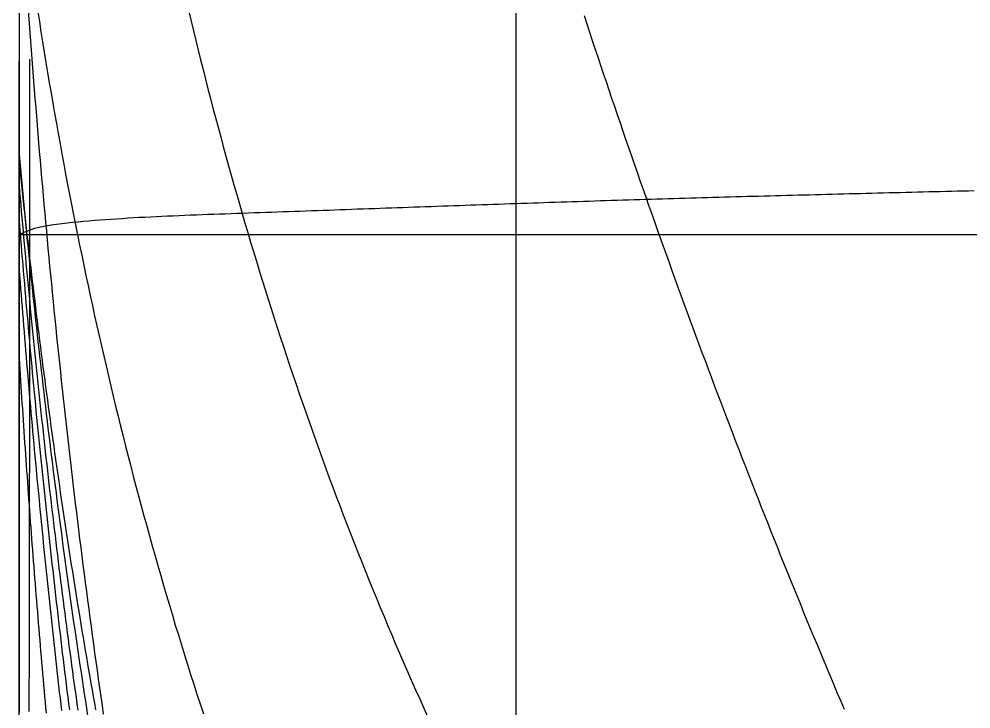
# Model space of a CAD drawing. Extents: x 3 to 181, y 2 to 128.
# Drawn here: x 80.67 to 86.16, y 90.25 to 94.24 of the extents above; entities that cross this region are included whole.
import ezdxf

# ---------------------------------------------------------------- set-up
doc = ezdxf.new("R2010")
doc.units = 0
doc.linetypes.add('ACAD_ISO02W100', pattern=[15, 12, -3])
doc.layers.get('0').update_dxf_attribs({"linetype": 'CONTINUOUS'})

msp = doc.modelspace()

# ---------------------------------------------------------------- linework, layer by layer
for p, q in [((83.5357, 80.4193), (83.5357, 95.6918)), ((80.6682, 89.4914), (80.6682, 93.9926))]:
    msp.add_line(p, q)
at = {"linetype": 'ACAD_ISO02W100'}
msp.add_line((80.6671, 92.9926), (92.1377, 92.9926), dxfattribs=at)
for points in [[(80.7204, 94.2855, 0), (80.7241, 94.2345, 0), (80.7278, 94.1836, 0), (80.7315, 94.1326, 0), (80.7353, 94.0817, 0), (80.7392, 94.0308, 0), (80.743, 93.9799, 0), (80.747, 93.9289, 0), (80.7509, 93.878, 0), (80.7549, 93.8271, 0), (80.759, 93.7762, 0), (80.763, 93.7253, 0), (80.7672, 93.6744, 0), (80.7713, 93.6235, 0), (80.7755, 93.5726, 0), (80.7798, 93.5217, 0), (80.7841, 93.4708, 0), (80.7884, 93.4199, 0), (80.7928, 93.3691, 0), (80.7972, 93.3182, 0), (80.8016, 93.2673, 0), (80.8061, 93.2165, 0), (80.8107, 93.1656, 0), (80.8153, 93.1147, 0), (80.8199, 93.0639, 0), (80.8246, 93.0131, 0), (80.8293, 92.9622, 0), (80.8341, 92.9114, 0), (80.8389, 92.8605, 0), (80.8437, 92.8097, 0), (80.8486, 92.7589, 0), (80.8536, 92.7081, 0), (80.8585, 92.6573, 0), (80.8636, 92.6065, 0), (80.8686, 92.5557, 0), (80.8738, 92.5049, 0), (80.8789, 92.4541, 0), (80.8841, 92.4033, 0), (80.8894, 92.3525, 0), (80.8947, 92.3017, 0), (80.9, 92.2509, 0), (80.9054, 92.2002, 0), (80.9109, 92.1494, 0), (80.9164, 92.0987, 0), (80.9219, 92.0479, 0), (80.9275, 91.9972, 0), (80.9331, 91.9464, 0), (80.9388, 91.8957, 0), (80.9445, 91.8449, 0), (80.9502, 91.7942, 0), (80.956, 91.7435, 0), (80.9619, 91.6928, 0), (80.9678, 91.642, 0), (80.9738, 91.5913, 0), (80.9798, 91.5406, 0), (80.9858, 91.4899, 0), (80.9919, 91.4392, 0), (80.9981, 91.3885, 0), (81.0043, 91.3379, 0), (81.0105, 91.2872, 0), (81.0168, 91.2365, 0), (81.0231, 91.1858, 0), (81.0295, 91.1352, 0), (81.036, 91.0845, 0), (81.0425, 91.0338, 0), (81.049, 90.9832, 0), (81.0556, 90.9326, 0), (81.0622, 90.8819, 0), (81.0689, 90.8313, 0), (81.0757, 90.7807, 0), (81.0825, 90.73, 0), (81.0893, 90.6794, 0), (81.0962, 90.6288, 0), (81.1031, 90.5782, 0), (81.1101, 90.5276, 0), (81.1172, 90.477, 0), (81.1243, 90.4264, 0), (81.1314, 90.3758, 0), (81.1386, 90.3252, 0), (81.1459, 90.2747, 0), (81.1532, 90.2241, 0)], [(80.667, 94.2701, 0), (80.667, 94.235, 0), (80.667, 94.2, 0), (80.667, 94.1651, 0), (80.6671, 94.1304, 0), (80.6671, 94.0959, 0), (80.6671, 94.0615, 0), (80.6671, 94.0273, 0), (80.6671, 93.9933, 0), (80.6671, 93.9594, 0), (80.6671, 93.9256, 0), (80.6671, 93.8921, 0), (80.6671, 93.8586, 0), (80.6671, 93.8253, 0), (80.6671, 93.7922, 0), (80.6671, 93.7592, 0), (80.6671, 93.7264, 0), (80.6671, 93.6937, 0), (80.6671, 93.6612, 0), (80.6671, 93.6288, 0), (80.6671, 93.5965, 0), (80.6671, 93.5645, 0), (80.6671, 93.5325, 0), (80.6671, 93.5007, 0), (80.6672, 93.469, 0), (80.6672, 93.4375, 0), (80.6672, 93.4061, 0), (80.6672, 93.3749, 0), (80.6672, 93.3438, 0), (80.6672, 93.3128, 0), (80.6672, 93.282, 0), (80.6672, 93.2513, 0), (80.6672, 93.2208, 0), (80.6672, 93.1904, 0), (80.6672, 93.1601, 0), (80.6672, 93.1299, 0), (80.6672, 93.0999, 0), (80.6672, 93.07, 0), (80.6672, 93.0403, 0), (80.6672, 93.0107, 0), (80.6672, 92.9812, 0), (80.6672, 92.9518, 0), (80.6673, 92.9226, 0), (80.6673, 92.8935, 0), (80.6673, 92.8645, 0), (80.6673, 92.8356, 0), (80.6673, 92.8069, 0), (80.6673, 92.7783, 0), (80.6673, 92.7498, 0), (80.6673, 92.7215, 0), (80.6673, 92.6932, 0), (80.6673, 92.6651, 0), (80.6673, 92.6371, 0), (80.6673, 92.6092, 0), (80.6673, 92.5815, 0), (80.6673, 92.5538, 0), (80.6673, 92.5263, 0), (80.6673, 92.4989, 0), (80.6674, 92.4716, 0), (80.6674, 92.4444, 0), (80.6674, 92.4173, 0), (80.6674, 92.3903, 0), (80.6674, 92.3635, 0), (80.6674, 92.3367, 0), (80.6674, 92.3101, 0), (80.6674, 92.2836, 0), (80.6674, 92.2572, 0), (80.6674, 92.2308, 0), (80.6674, 92.2046, 0), (80.6674, 92.1785, 0), (80.6674, 92.1525, 0), (80.6674, 92.1266, 0), (80.6674, 92.1009, 0), (80.6674, 92.0752, 0), (80.6675, 92.0496, 0), (80.6675, 92.0241, 0), (80.6675, 91.9987, 0), (80.6675, 91.9734, 0), (80.6675, 91.9482, 0), (80.6675, 91.9231, 0), (80.6675, 91.8981, 0), (80.6675, 91.8732, 0), (80.6675, 91.8484, 0), (80.6675, 91.8237, 0), (80.6675, 91.7991, 0), (80.6675, 91.7745, 0), (80.6675, 91.7501, 0), (80.6675, 91.7257, 0), (80.6676, 91.7015, 0), (80.6676, 91.6773, 0), (80.6676, 91.6532, 0), (80.6676, 91.6292, 0), (80.6676, 91.6053, 0), (80.6676, 91.5815, 0), (80.6676, 91.5577, 0), (80.6676, 91.534, 0), (80.6676, 91.5105, 0), (80.6676, 91.487, 0), (80.6676, 91.4635, 0), (80.6676, 91.4402, 0), (80.6676, 91.4169, 0), (80.6676, 91.3937, 0), (80.6677, 91.3706, 0), (80.6677, 91.3476, 0), (80.6677, 91.3247, 0), (80.6677, 91.3018, 0), (80.6677, 91.279, 0), (80.6677, 91.2562, 0), (80.6677, 91.2336, 0), (80.6677, 91.211, 0), (80.6677, 91.1885, 0), (80.6677, 91.166, 0), (80.6677, 91.1436, 0), (80.6677, 91.1213, 0), (80.6677, 91.0991, 0), (80.6678, 91.0769, 0), (80.6678, 91.0548, 0), (80.6678, 91.0327, 0), (80.6678, 91.0107, 0), (80.6678, 90.9888, 0), (80.6678, 90.967, 0), (80.6678, 90.9452, 0), (80.6678, 90.9234, 0), (80.6678, 90.9017, 0), (80.6678, 90.8801, 0), (80.6678, 90.8585, 0), (80.6678, 90.837, 0), (80.6678, 90.8156, 0), (80.6679, 90.7942, 0), (80.6679, 90.7729, 0), (80.6679, 90.7516, 0), (80.6679, 90.7303, 0), (80.6679, 90.7091, 0), (80.6679, 90.688, 0), (80.6679, 90.6669, 0), (80.6679, 90.6459, 0), (80.6679, 90.6249, 0), (80.6679, 90.604, 0), (80.6679, 90.5831, 0), (80.6679, 90.5622, 0), (80.668, 90.5415, 0), (80.668, 90.5207, 0), (80.668, 90.5, 0), (80.668, 90.4793, 0), (80.668, 90.4587, 0), (80.668, 90.4381, 0), (80.668, 90.4176, 0), (80.668, 90.3971, 0), (80.668, 90.3766, 0), (80.668, 90.3562, 0), (80.668, 90.3358, 0), (80.6681, 90.3154, 0), (80.6681, 90.2951, 0), (80.6681, 90.2748, 0), (80.6681, 90.2545, 0), (80.6681, 90.2343, 0)], [(80.7753, 94.2802, 0), (80.7844, 94.2213, 0), (80.7937, 94.1623, 0), (80.8031, 94.1034, 0), (80.8126, 94.0445, 0), (80.8222, 93.9857, 0), (80.832, 93.9268, 0), (80.8418, 93.868, 0), (80.8518, 93.8093, 0), (80.8619, 93.7505, 0), (80.8721, 93.6918, 0), (80.8825, 93.6331, 0), (80.893, 93.5744, 0), (80.9036, 93.5158, 0), (80.9143, 93.4572, 0), (80.9252, 93.3986, 0), (80.9361, 93.3401, 0), (80.9472, 93.2816, 0), (80.9585, 93.2231, 0), (80.9698, 93.1647, 0), (80.9813, 93.1062, 0), (80.9929, 93.0478, 0), (81.0047, 92.9895, 0), (81.0165, 92.9311, 0), (81.0285, 92.8728, 0), (81.0407, 92.8146, 0), (81.0529, 92.7563, 0), (81.0653, 92.6981, 0), (81.0779, 92.6399, 0), (81.0905, 92.5818, 0), (81.1033, 92.5237, 0), (81.1163, 92.4656, 0), (81.1293, 92.4075, 0), (81.1425, 92.3495, 0), (81.1559, 92.2915, 0), (81.1693, 92.2335, 0), (81.1829, 92.1756, 0), (81.1967, 92.1177, 0), (81.2106, 92.0599, 0), (81.2246, 92.002, 0), (81.2388, 91.9442, 0), (81.2531, 91.8865, 0), (81.2675, 91.8287, 0), (81.2821, 91.771, 0), (81.2968, 91.7133, 0), (81.3117, 91.6557, 0), (81.3267, 91.5981, 0), (81.3418, 91.5405, 0), (81.3571, 91.483, 0), (81.3725, 91.4255, 0), (81.3881, 91.368, 0), (81.4038, 91.3106, 0), (81.4197, 91.2532, 0), (81.4357, 91.1958, 0), (81.4519, 91.1385, 0), (81.4682, 91.0812, 0), (81.4846, 91.0239, 0), (81.5012, 90.9667, 0), (81.518, 90.9095, 0), (81.5349, 90.8523, 0), (81.5519, 90.7952, 0), (81.5691, 90.7381, 0), (81.5865, 90.6811, 0), (81.604, 90.624, 0), (81.6216, 90.5671, 0), (81.6394, 90.5101, 0), (81.6574, 90.4532, 0), (81.6755, 90.3963, 0), (81.6938, 90.3395, 0), (81.7122, 90.2827, 0), (81.7308, 90.2259, 0)], [(81.6464, 94.2803, 0), (81.6599, 94.2243, 0), (81.6735, 94.1684, 0), (81.6872, 94.1124, 0), (81.701, 94.0566, 0), (81.7149, 94.0008, 0), (81.729, 93.945, 0), (81.7432, 93.8893, 0), (81.7575, 93.8336, 0), (81.7719, 93.7779, 0), (81.7865, 93.7223, 0), (81.8012, 93.6667, 0), (81.816, 93.6112, 0), (81.831, 93.5557, 0), (81.846, 93.5003, 0), (81.8612, 93.4449, 0), (81.8766, 93.3895, 0), (81.892, 93.3342, 0), (81.9076, 93.279, 0), (81.9233, 93.2237, 0), (81.9392, 93.1686, 0), (81.9551, 93.1134, 0), (81.9712, 93.0583, 0), (81.9875, 93.0033, 0), (82.0039, 92.9483, 0), (82.0204, 92.8933, 0), (82.037, 92.8384, 0), (82.0538, 92.7836, 0), (82.0707, 92.7287, 0), (82.0877, 92.674, 0), (82.1049, 92.6192, 0), (82.1222, 92.5645, 0), (82.1397, 92.5099, 0), (82.1573, 92.4553, 0), (82.175, 92.4008, 0), (82.1929, 92.3463, 0), (82.2109, 92.2918, 0), (82.229, 92.2374, 0), (82.2473, 92.1831, 0), (82.2657, 92.1288, 0), (82.2843, 92.0745, 0), (82.303, 92.0203, 0), (82.3218, 91.9661, 0), (82.3408, 91.912, 0), (82.36, 91.8579, 0), (82.3792, 91.8039, 0), (82.3987, 91.7499, 0), (82.4182, 91.696, 0), (82.4379, 91.6422, 0), (82.4578, 91.5883, 0), (82.4778, 91.5346, 0), (82.498, 91.4808, 0), (82.5183, 91.4272, 0), (82.5387, 91.3735, 0), (82.5593, 91.32, 0), (82.5801, 91.2664, 0), (82.601, 91.213, 0), (82.622, 91.1595, 0), (82.6432, 91.1062, 0), (82.6645, 91.0528, 0), (82.686, 90.9996, 0), (82.7077, 90.9463, 0), (82.7295, 90.8932, 0), (82.7515, 90.8401, 0), (82.7736, 90.787, 0), (82.7958, 90.734, 0), (82.8183, 90.681, 0), (82.8408, 90.6281, 0), (82.8636, 90.5753, 0), (82.8865, 90.5225, 0), (82.9095, 90.4697, 0), (82.9327, 90.417, 0), (82.9561, 90.3644, 0), (82.9796, 90.3118, 0), (83.0033, 90.2593, 0), (83.0271, 90.2068, 0)], [(83.928, 94.256, 0), (83.9437, 94.2083, 0), (83.9595, 94.1606, 0), (83.9753, 94.113, 0), (83.9911, 94.0653, 0), (84.007, 94.0177, 0), (84.023, 93.9701, 0), (84.039, 93.9224, 0), (84.055, 93.8748, 0), (84.0711, 93.8273, 0), (84.0872, 93.7797, 0), (84.1033, 93.7321, 0), (84.1195, 93.6846, 0), (84.1358, 93.637, 0), (84.1521, 93.5895, 0), (84.1684, 93.542, 0), (84.1848, 93.4945, 0), (84.2012, 93.447, 0), (84.2177, 93.3996, 0), (84.2342, 93.3521, 0), (84.2507, 93.3047, 0), (84.2673, 93.2572, 0), (84.284, 93.2098, 0), (84.3007, 93.1624, 0), (84.3174, 93.115, 0), (84.3342, 93.0677, 0), (84.351, 93.0203, 0), (84.3679, 92.973, 0), (84.3848, 92.9257, 0), (84.4017, 92.8783, 0), (84.4187, 92.831, 0), (84.4358, 92.7838, 0), (84.4529, 92.7365, 0), (84.47, 92.6892, 0), (84.4872, 92.642, 0), (84.5045, 92.5948, 0), (84.5218, 92.5475, 0), (84.5391, 92.5004, 0), (84.5565, 92.4532, 0), (84.5739, 92.406, 0), (84.5914, 92.3588, 0), (84.6089, 92.3117, 0), (84.6265, 92.2646, 0), (84.6441, 92.2175, 0), (84.6618, 92.1704, 0), (84.6795, 92.1233, 0), (84.6973, 92.0762, 0), (84.7151, 92.0292, 0), (84.7329, 91.9822, 0), (84.7508, 91.9351, 0), (84.7688, 91.8881, 0), (84.7868, 91.8411, 0), (84.8049, 91.7942, 0), (84.823, 91.7472, 0), (84.8411, 91.7003, 0), (84.8593, 91.6533, 0), (84.8776, 91.6064, 0), (84.8959, 91.5595, 0), (84.9143, 91.5126, 0), (84.9327, 91.4658, 0), (84.9511, 91.4189, 0), (84.9697, 91.3721, 0), (84.9882, 91.3253, 0), (85.0068, 91.2785, 0), (85.0255, 91.2317, 0), (85.0442, 91.1849, 0), (85.063, 91.1382, 0), (85.0818, 91.0914, 0), (85.1007, 91.0447, 0), (85.1196, 90.998, 0), (85.1386, 90.9513, 0), (85.1576, 90.9046, 0), (85.1767, 90.858, 0), (85.1958, 90.8113, 0), (85.215, 90.7647, 0), (85.2342, 90.7181, 0), (85.2535, 90.6715, 0), (85.2729, 90.6249, 0), (85.2923, 90.5784, 0), (85.3117, 90.5318, 0), (85.3312, 90.4853, 0), (85.3508, 90.4388, 0), (85.3704, 90.3923, 0), (85.3901, 90.3458, 0), (85.4098, 90.2994, 0), (85.4296, 90.2529, 0)], [(80.7268, 94.004, 0), (80.7269, 93.9617, 0), (80.7269, 93.9194, 0), (80.7269, 93.8771, 0), (80.7269, 93.8348, 0), (80.727, 93.7925, 0), (80.727, 93.7502, 0), (80.727, 93.7079, 0), (80.727, 93.6656, 0), (80.7271, 93.6233, 0), (80.7271, 93.581, 0), (80.7271, 93.5387, 0), (80.7271, 93.4964, 0), (80.7271, 93.4541, 0), (80.7272, 93.4118, 0), (80.7272, 93.3695, 0), (80.7272, 93.3272, 0), (80.7272, 93.2849, 0), (80.7272, 93.2426, 0), (80.7272, 93.2003, 0), (80.7272, 93.158, 0), (80.7272, 93.1157, 0), (80.7272, 93.0734, 0), (80.7272, 93.0311, 0), (80.7272, 92.9888, 0), (80.7272, 92.9465, 0), (80.7272, 92.9042, 0), (80.7272, 92.8619, 0), (80.7272, 92.8196, 0), (80.7272, 92.7773, 0), (80.7272, 92.735, 0), (80.7272, 92.6927, 0), (80.7272, 92.6504, 0), (80.7272, 92.6081, 0), (80.7272, 92.5658, 0), (80.7272, 92.5235, 0), (80.7271, 92.4812, 0), (80.7271, 92.4389, 0), (80.7271, 92.3966, 0), (80.7271, 92.3543, 0), (80.7271, 92.312, 0), (80.727, 92.2697, 0), (80.727, 92.2274, 0), (80.727, 92.1851, 0), (80.727, 92.1428, 0), (80.7269, 92.1005, 0), (80.7269, 92.0582, 0), (80.7269, 92.0159, 0), (80.7268, 91.9736, 0), (80.7268, 91.9313, 0), (80.7267, 91.889, 0), (80.7267, 91.8467, 0), (80.7267, 91.8044, 0), (80.7266, 91.7621, 0), (80.7266, 91.7198, 0), (80.7265, 91.6775, 0), (80.7265, 91.6352, 0), (80.7264, 91.5929, 0), (80.7264, 91.5506, 0), (80.7263, 91.5083, 0), (80.7263, 91.466, 0), (80.7262, 91.4237, 0), (80.7262, 91.3814, 0), (80.7261, 91.3391, 0), (80.726, 91.2968, 0), (80.726, 91.2545, 0), (80.7259, 91.2122, 0), (80.7258, 91.1699, 0), (80.7258, 91.1276, 0), (80.7257, 91.0853, 0), (80.7256, 91.043, 0), (80.7256, 91.0007, 0), (80.7255, 90.9584, 0), (80.7254, 90.9161, 0), (80.7253, 90.8738, 0), (80.7253, 90.8315, 0), (80.7252, 90.7892, 0), (80.7251, 90.7469, 0), (80.725, 90.7046, 0), (80.7249, 90.6623, 0), (80.7248, 90.62, 0), (80.7247, 90.5777, 0), (80.7246, 90.5354, 0), (80.7246, 90.4931, 0), (80.7245, 90.4508, 0), (80.7244, 90.4085, 0), (80.7243, 90.3662, 0), (80.7242, 90.3239, 0), (80.7241, 90.2816, 0), (80.724, 90.2393, 0)], [(80.667, 93.4541, 0), (80.6708, 93.4124, 0), (80.6746, 93.3708, 0), (80.6785, 93.3291, 0), (80.6824, 93.2875, 0), (80.6863, 93.2459, 0), (80.6903, 93.2042, 0), (80.6943, 93.1626, 0), (80.6983, 93.121, 0), (80.7024, 93.0794, 0), (80.7065, 93.0377, 0), (80.7106, 92.9961, 0), (80.7147, 92.9545, 0), (80.7189, 92.9129, 0), (80.7231, 92.8713, 0), (80.7274, 92.8297, 0), (80.7316, 92.7881, 0), (80.736, 92.7465, 0), (80.7403, 92.7049, 0), (80.7447, 92.6633, 0), (80.7491, 92.6217, 0), (80.7535, 92.5802, 0), (80.758, 92.5386, 0), (80.7625, 92.497, 0), (80.767, 92.4554, 0), (80.7716, 92.4139, 0), (80.7762, 92.3723, 0), (80.7808, 92.3308, 0), (80.7855, 92.2892, 0), (80.7902, 92.2476, 0), (80.7949, 92.2061, 0), (80.7997, 92.1645, 0), (80.8045, 92.123, 0), (80.8093, 92.0815, 0), (80.8142, 92.0399, 0), (80.8191, 91.9984, 0), (80.824, 91.9569, 0), (80.829, 91.9154, 0), (80.834, 91.8738, 0), (80.839, 91.8323, 0), (80.8441, 91.7908, 0), (80.8492, 91.7493, 0), (80.8543, 91.7078, 0), (80.8595, 91.6663, 0), (80.8647, 91.6248, 0), (80.87, 91.5833, 0), (80.8752, 91.5418, 0), (80.8805, 91.5003, 0), (80.8859, 91.4588, 0), (80.8913, 91.4174, 0), (80.8967, 91.3759, 0), (80.9021, 91.3344, 0), (80.9076, 91.2929, 0), (80.9131, 91.2515, 0), (80.9187, 91.21, 0), (80.9243, 91.1686, 0), (80.9299, 91.1271, 0), (80.9356, 91.0857, 0), (80.9413, 91.0442, 0), (80.947, 91.0028, 0), (80.9528, 90.9613, 0), (80.9586, 90.9199, 0), (80.9644, 90.8785, 0), (80.9703, 90.8371, 0), (80.9762, 90.7956, 0), (80.9822, 90.7542, 0), (80.9882, 90.7128, 0), (80.9942, 90.6714, 0), (81.0002, 90.63, 0), (81.0063, 90.5886, 0), (81.0125, 90.5472, 0), (81.0186, 90.5058, 0), (81.0248, 90.4644, 0), (81.0311, 90.423, 0), (81.0374, 90.3816, 0), (81.0437, 90.3403, 0), (81.05, 90.2989, 0), (81.0564, 90.2575, 0), (81.0629, 90.2162, 0)], [(80.667, 93.4118, 0), (80.671, 93.3736, 0), (80.675, 93.3353, 0), (80.6791, 93.2971, 0), (80.6832, 93.2588, 0), (80.6873, 93.2206, 0), (80.6915, 93.1823, 0), (80.6956, 93.1441, 0), (80.6998, 93.1058, 0), (80.7041, 93.0676, 0), (80.7084, 93.0294, 0), (80.7127, 92.9912, 0), (80.717, 92.9529, 0), (80.7214, 92.9147, 0), (80.7258, 92.8765, 0), (80.7302, 92.8383, 0), (80.7346, 92.8001, 0), (80.7391, 92.7619, 0), (80.7436, 92.7237, 0), (80.7482, 92.6855, 0), (80.7528, 92.6473, 0), (80.7574, 92.6091, 0), (80.762, 92.5709, 0), (80.7667, 92.5328, 0), (80.7714, 92.4946, 0), (80.7762, 92.4564, 0), (80.7809, 92.4182, 0), (80.7858, 92.3801, 0), (80.7906, 92.3419, 0), (80.7955, 92.3038, 0), (80.8004, 92.2656, 0), (80.8053, 92.2275, 0), (80.8103, 92.1893, 0), (80.8153, 92.1512, 0), (80.8203, 92.113, 0), (80.8253, 92.0749, 0), (80.8304, 92.0368, 0), (80.8356, 91.9987, 0), (80.8407, 91.9605, 0), (80.8459, 91.9224, 0), (80.8512, 91.8843, 0), (80.8564, 91.8462, 0), (80.8617, 91.8081, 0), (80.867, 91.77, 0), (80.8724, 91.7319, 0), (80.8778, 91.6938, 0), (80.8832, 91.6557, 0), (80.8887, 91.6177, 0), (80.8942, 91.5796, 0), (80.8997, 91.5415, 0), (80.9053, 91.5034, 0), (80.9109, 91.4654, 0), (80.9165, 91.4273, 0), (80.9222, 91.3893, 0), (80.9279, 91.3512, 0), (80.9336, 91.3132, 0), (80.9394, 91.2751, 0), (80.9452, 91.2371, 0), (80.951, 91.199, 0), (80.9569, 91.161, 0), (80.9628, 91.123, 0), (80.9687, 91.085, 0), (80.9747, 91.0469, 0), (80.9807, 91.0089, 0), (80.9867, 90.9709, 0), (80.9928, 90.9329, 0), (80.9989, 90.8949, 0), (81.0051, 90.8569, 0), (81.0113, 90.8189, 0), (81.0175, 90.7809, 0), (81.0237, 90.7429, 0), (81.03, 90.705, 0), (81.0364, 90.667, 0), (81.0427, 90.629, 0), (81.0491, 90.5911, 0), (81.0556, 90.5531, 0), (81.062, 90.5151, 0), (81.0685, 90.4772, 0), (81.0751, 90.4392, 0), (81.0817, 90.4013, 0), (81.0883, 90.3634, 0), (81.0949, 90.3254, 0), (81.1016, 90.2875, 0), (81.1083, 90.2496, 0)], [(80.667, 93.2756, 0), (80.6702, 93.2381, 0), (80.6735, 93.2006, 0), (80.6767, 93.1631, 0), (80.68, 93.1256, 0), (80.6833, 93.0882, 0), (80.6866, 93.0507, 0), (80.69, 93.0132, 0), (80.6934, 92.9757, 0), (80.6968, 92.9382, 0), (80.7002, 92.9008, 0), (80.7036, 92.8633, 0), (80.7071, 92.8258, 0), (80.7106, 92.7883, 0), (80.7141, 92.7509, 0), (80.7176, 92.7134, 0), (80.7212, 92.6759, 0), (80.7248, 92.6385, 0), (80.7284, 92.601, 0), (80.732, 92.5636, 0), (80.7357, 92.5261, 0), (80.7394, 92.4887, 0), (80.7431, 92.4512, 0), (80.7468, 92.4138, 0), (80.7505, 92.3763, 0), (80.7543, 92.3389, 0), (80.7581, 92.3014, 0), (80.7619, 92.264, 0), (80.7658, 92.2266, 0), (80.7697, 92.1891, 0), (80.7736, 92.1517, 0), (80.7775, 92.1143, 0), (80.7814, 92.0769, 0), (80.7854, 92.0394, 0), (80.7894, 92.002, 0), (80.7934, 91.9646, 0), (80.7975, 91.9272, 0), (80.8015, 91.8898, 0), (80.8056, 91.8524, 0), (80.8097, 91.815, 0), (80.8139, 91.7775, 0), (80.8181, 91.7401, 0), (80.8223, 91.7027, 0), (80.8265, 91.6653, 0), (80.8307, 91.628, 0), (80.835, 91.5906, 0), (80.8393, 91.5532, 0), (80.8436, 91.5158, 0), (80.848, 91.4784, 0), (80.8523, 91.441, 0), (80.8567, 91.4036, 0), (80.8612, 91.3663, 0), (80.8656, 91.3289, 0), (80.8701, 91.2915, 0), (80.8746, 91.2541, 0), (80.8791, 91.2168, 0), (80.8837, 91.1794, 0), (80.8883, 91.142, 0), (80.8929, 91.1047, 0), (80.8975, 91.0673, 0), (80.9022, 91.03, 0), (80.9069, 90.9926, 0), (80.9116, 90.9553, 0), (80.9163, 90.9179, 0), (80.9211, 90.8806, 0), (80.9259, 90.8432, 0), (80.9307, 90.8059, 0), (80.9355, 90.7686, 0), (80.9404, 90.7312, 0), (80.9453, 90.6939, 0), (80.9502, 90.6566, 0), (80.9552, 90.6192, 0), (80.9602, 90.5819, 0), (80.9652, 90.5446, 0), (80.9702, 90.5073, 0), (80.9753, 90.47, 0), (80.9803, 90.4327, 0), (80.9855, 90.3953, 0), (80.9906, 90.358, 0), (80.9958, 90.3207, 0), (81.001, 90.2834, 0), (81.0062, 90.2461, 0)], [(80.6671, 92.9926, 0), (80.697, 93.006, 0), (80.7274, 93.0182, 0), (80.7585, 93.0282, 0), (80.7901, 93.0362, 0), (80.8217, 93.0426, 0), (80.853, 93.0481, 0), (80.884, 93.0527, 0), (80.9148, 93.0566, 0), (80.9456, 93.06, 0), (80.9765, 93.0631, 0), (81.0075, 93.0661, 0), (81.0387, 93.0689, 0), (81.0701, 93.0716, 0), (81.1017, 93.0742, 0), (81.1334, 93.0767, 0), (81.1653, 93.079, 0), (81.1973, 93.0813, 0), (81.2295, 93.0835, 0), (81.2618, 93.0856, 0), (81.2942, 93.0876, 0), (81.3268, 93.0895, 0), (81.3594, 93.0914, 0), (81.3922, 93.0931, 0), (81.4251, 93.0948, 0), (81.458, 93.0965, 0), (81.491, 93.098, 0), (81.5241, 93.0996, 0), (81.5573, 93.101, 0), (81.5905, 93.1024, 0), (81.6238, 93.1038, 0), (81.6571, 93.1051, 0), (81.6905, 93.1064, 0), (81.7238, 93.1077, 0), (81.7572, 93.1089, 0), (81.7907, 93.1101, 0), (81.8241, 93.1113, 0), (81.8575, 93.1125, 0), (81.8909, 93.1137, 0), (81.9243, 93.1149, 0), (81.9576, 93.116, 0), (81.991, 93.1172, 0), (82.0243, 93.1184, 0), (82.0576, 93.1195, 0), (82.0908, 93.1207, 0), (82.124, 93.1219, 0), (82.1572, 93.1231, 0), (82.1904, 93.1242, 0), (82.2235, 93.1254, 0), (82.2567, 93.1266, 0), (82.2898, 93.1278, 0), (82.3228, 93.1289, 0), (82.3559, 93.1301, 0), (82.3889, 93.1313, 0), (82.4219, 93.1325, 0), (82.4549, 93.1336, 0), (82.4879, 93.1348, 0), (82.5208, 93.136, 0), (82.5537, 93.1372, 0), (82.5866, 93.1383, 0), (82.6195, 93.1395, 0), (82.6524, 93.1407, 0), (82.6852, 93.1419, 0), (82.718, 93.143, 0), (82.7508, 93.1442, 0), (82.7836, 93.1454, 0), (82.8164, 93.1465, 0), (82.8491, 93.1477, 0), (82.8819, 93.1489, 0), (82.9146, 93.15, 0), (82.9473, 93.1512, 0), (82.98, 93.1523, 0), (83.0127, 93.1535, 0), (83.0454, 93.1546, 0), (83.0781, 93.1558, 0), (83.1107, 93.1569, 0), (83.1433, 93.1581, 0), (83.176, 93.1592, 0), (83.2086, 93.1604, 0), (83.2412, 93.1615, 0), (83.2738, 93.1626, 0), (83.3064, 93.1638, 0), (83.339, 93.1649, 0), (83.3715, 93.166, 0), (83.4041, 93.1672, 0), (83.4367, 93.1683, 0), (83.4692, 93.1694, 0), (83.5018, 93.1705, 0), (83.5343, 93.1716, 0), (83.5669, 93.1727, 0), (83.5994, 93.1738, 0), (83.6319, 93.1749, 0), (83.6645, 93.176, 0), (83.697, 93.1771, 0), (83.7295, 93.1782, 0), (83.762, 93.1793, 0), (83.7946, 93.1803, 0), (83.8271, 93.1814, 0), (83.8596, 93.1825, 0), (83.8921, 93.1835, 0), (83.9246, 93.1846, 0), (83.9572, 93.1856, 0), (83.9897, 93.1867, 0), (84.0222, 93.1877, 0), (84.0547, 93.1887, 0), (84.0873, 93.1898, 0), (84.1198, 93.1908, 0), (84.1524, 93.1918, 0), (84.1849, 93.1928, 0), (84.2175, 93.1938, 0), (84.25, 93.1948, 0), (84.2826, 93.1958, 0), (84.3152, 93.1968, 0), (84.3477, 93.1978, 0), (84.3803, 93.1987, 0), (84.4129, 93.1997, 0), (84.4455, 93.2007, 0), (84.4781, 93.2016, 0), (84.5107, 93.2026, 0), (84.5434, 93.2035, 0), (84.576, 93.2045, 0), (84.6086, 93.2054, 0), (84.6413, 93.2063, 0), (84.6739, 93.2072, 0), (84.7066, 93.2081, 0), (84.7392, 93.2091, 0), (84.7719, 93.21, 0), (84.8045, 93.2109, 0), (84.8372, 93.2118, 0), (84.8699, 93.2127, 0), (84.9026, 93.2136, 0), (84.9353, 93.2144, 0), (84.968, 93.2153, 0), (85.0007, 93.2162, 0), (85.0334, 93.2171, 0), (85.0661, 93.2179, 0), (85.0988, 93.2188, 0), (85.1315, 93.2197, 0), (85.1642, 93.2205, 0), (85.1969, 93.2214, 0), (85.2297, 93.2222, 0), (85.2624, 93.2231, 0), (85.2952, 93.2239, 0), (85.3279, 93.2248, 0), (85.3606, 93.2256, 0), (85.3934, 93.2264, 0), (85.4262, 93.2273, 0), (85.4589, 93.2281, 0), (85.4917, 93.2289, 0), (85.5244, 93.2298, 0), (85.5572, 93.2306, 0), (85.59, 93.2314, 0), (85.6228, 93.2322, 0), (85.6555, 93.2331, 0), (85.6883, 93.2339, 0), (85.7211, 93.2347, 0), (85.7539, 93.2355, 0), (85.7867, 93.2363, 0), (85.8195, 93.2371, 0), (85.8523, 93.238, 0), (85.8851, 93.2388, 0), (85.9179, 93.2396, 0), (85.9507, 93.2404, 0), (85.9835, 93.2412, 0), (86.0163, 93.242, 0), (86.0491, 93.2428, 0), (86.0819, 93.2436, 0), (86.1147, 93.2444, 0), (86.1475, 93.2452, 0), (86.1803, 93.2461, 0)], [(80.6671, 93.0757, 0), (80.67, 93.0389, 0), (80.673, 93.0021, 0), (80.676, 92.9653, 0), (80.679, 92.9285, 0), (80.6821, 92.8917, 0), (80.6851, 92.8549, 0), (80.6882, 92.8181, 0), (80.6913, 92.7814, 0), (80.6944, 92.7446, 0), (80.6976, 92.7078, 0), (80.7007, 92.671, 0), (80.7039, 92.6342, 0), (80.7071, 92.5975, 0), (80.7103, 92.5607, 0), (80.7136, 92.5239, 0), (80.7169, 92.4871, 0), (80.7201, 92.4504, 0), (80.7234, 92.4136, 0), (80.7268, 92.3768, 0), (80.7301, 92.3401, 0), (80.7335, 92.3033, 0), (80.7369, 92.2666, 0), (80.7403, 92.2298, 0), (80.7437, 92.193, 0), (80.7472, 92.1563, 0), (80.7507, 92.1195, 0), (80.7542, 92.0828, 0), (80.7577, 92.046, 0), (80.7612, 92.0093, 0), (80.7648, 91.9725, 0), (80.7684, 91.9358, 0), (80.772, 91.8991, 0), (80.7756, 91.8623, 0), (80.7793, 91.8256, 0), (80.7829, 91.7888, 0), (80.7866, 91.7521, 0), (80.7903, 91.7154, 0), (80.7941, 91.6787, 0), (80.7978, 91.6419, 0), (80.8016, 91.6052, 0), (80.8054, 91.5685, 0), (80.8093, 91.5318, 0), (80.8131, 91.495, 0), (80.817, 91.4583, 0), (80.8209, 91.4216, 0), (80.8248, 91.3849, 0), (80.8287, 91.3482, 0), (80.8327, 91.3115, 0), (80.8367, 91.2748, 0), (80.8407, 91.2381, 0), (80.8447, 91.2014, 0), (80.8488, 91.1647, 0), (80.8528, 91.128, 0), (80.8569, 91.0913, 0), (80.8611, 91.0546, 0), (80.8652, 91.0179, 0), (80.8694, 90.9812, 0), (80.8736, 90.9445, 0), (80.8778, 90.9078, 0), (80.882, 90.8711, 0), (80.8863, 90.8344, 0), (80.8906, 90.7978, 0), (80.8949, 90.7611, 0), (80.8992, 90.7244, 0), (80.9035, 90.6877, 0), (80.9079, 90.6511, 0), (80.9123, 90.6144, 0), (80.9167, 90.5777, 0), (80.9212, 90.541, 0), (80.9257, 90.5044, 0), (80.9301, 90.4677, 0), (80.9347, 90.4311, 0), (80.9392, 90.3944, 0), (80.9438, 90.3577, 0), (80.9484, 90.3211, 0), (80.953, 90.2844, 0), (80.9576, 90.2478, 0)], [(80.6672, 92.7888, 0), (80.6699, 92.7529, 0), (80.6727, 92.717, 0), (80.6755, 92.6811, 0), (80.6784, 92.6452, 0), (80.6812, 92.6094, 0), (80.6841, 92.5735, 0), (80.687, 92.5376, 0), (80.6899, 92.5017, 0), (80.6928, 92.4658, 0), (80.6957, 92.4299, 0), (80.6987, 92.3941, 0), (80.7017, 92.3582, 0), (80.7047, 92.3223, 0), (80.7077, 92.2864, 0), (80.7107, 92.2506, 0), (80.7138, 92.2147, 0), (80.7169, 92.1788, 0), (80.7199, 92.143, 0), (80.7231, 92.1071, 0), (80.7262, 92.0712, 0), (80.7293, 92.0354, 0), (80.7325, 91.9995, 0), (80.7357, 91.9636, 0), (80.7389, 91.9278, 0), (80.7421, 91.8919, 0), (80.7454, 91.8561, 0), (80.7486, 91.8202, 0), (80.7519, 91.7844, 0), (80.7552, 91.7485, 0), (80.7585, 91.7126, 0), (80.7619, 91.6768, 0), (80.7652, 91.641, 0), (80.7686, 91.6051, 0), (80.772, 91.5693, 0), (80.7754, 91.5334, 0), (80.7788, 91.4976, 0), (80.7823, 91.4617, 0), (80.7858, 91.4259, 0), (80.7893, 91.3901, 0), (80.7928, 91.3542, 0), (80.7963, 91.3184, 0), (80.7999, 91.2826, 0), (80.8034, 91.2467, 0), (80.807, 91.2109, 0), (80.8106, 91.1751, 0), (80.8143, 91.1393, 0), (80.8179, 91.1034, 0), (80.8216, 91.0676, 0), (80.8253, 91.0318, 0), (80.829, 90.996, 0), (80.8328, 90.9602, 0), (80.8365, 90.9244, 0), (80.8403, 90.8885, 0), (80.8441, 90.8527, 0), (80.8479, 90.8169, 0), (80.8517, 90.7811, 0), (80.8556, 90.7453, 0), (80.8595, 90.7095, 0), (80.8634, 90.6737, 0), (80.8673, 90.6379, 0), (80.8712, 90.6021, 0), (80.8752, 90.5663, 0), (80.8792, 90.5305, 0), (80.8832, 90.4947, 0), (80.8872, 90.4589, 0), (80.8912, 90.4231, 0), (80.8953, 90.3873, 0), (80.8994, 90.3516, 0), (80.9035, 90.3158, 0), (80.9076, 90.28, 0), (80.9118, 90.2442, 0)], [(80.6673, 92.2784, 0), (80.6693, 92.2458, 0), (80.6714, 92.2132, 0), (80.6735, 92.1807, 0), (80.6756, 92.1481, 0), (80.6777, 92.1156, 0), (80.6798, 92.083, 0), (80.6819, 92.0505, 0), (80.684, 92.0179, 0), (80.6862, 91.9854, 0), (80.6883, 91.9528, 0), (80.6905, 91.9203, 0), (80.6927, 91.8877, 0), (80.6949, 91.8552, 0), (80.6971, 91.8227, 0), (80.6994, 91.7901, 0), (80.7016, 91.7576, 0), (80.7039, 91.725, 0), (80.7061, 91.6925, 0), (80.7084, 91.6599, 0), (80.7107, 91.6274, 0), (80.713, 91.5949, 0), (80.7153, 91.5623, 0), (80.7177, 91.5298, 0), (80.72, 91.4973, 0), (80.7224, 91.4647, 0), (80.7248, 91.4322, 0), (80.7272, 91.3996, 0), (80.7296, 91.3671, 0), (80.732, 91.3346, 0), (80.7344, 91.302, 0), (80.7369, 91.2695, 0), (80.7393, 91.237, 0), (80.7418, 91.2045, 0), (80.7443, 91.1719, 0), (80.7468, 91.1394, 0), (80.7493, 91.1069, 0), (80.7519, 91.0743, 0), (80.7544, 91.0418, 0), (80.757, 91.0093, 0), (80.7595, 90.9768, 0), (80.7621, 90.9442, 0), (80.7647, 90.9117, 0), (80.7673, 90.8792, 0), (80.77, 90.8467, 0), (80.7726, 90.8142, 0), (80.7753, 90.7816, 0), (80.778, 90.7491, 0), (80.7806, 90.7166, 0), (80.7833, 90.6841, 0), (80.7861, 90.6516, 0), (80.7888, 90.619, 0), (80.7915, 90.5865, 0), (80.7943, 90.554, 0), (80.7971, 90.5215, 0), (80.7999, 90.489, 0), (80.8027, 90.4565, 0), (80.8055, 90.424, 0), (80.8083, 90.3915, 0), (80.8112, 90.359, 0), (80.814, 90.3264, 0), (80.8169, 90.2939, 0), (80.8198, 90.2614, 0), (80.8227, 90.2289, 0)]]:
    msp.add_polyline3d(points)

doc.saveas('drawing.dxf')
